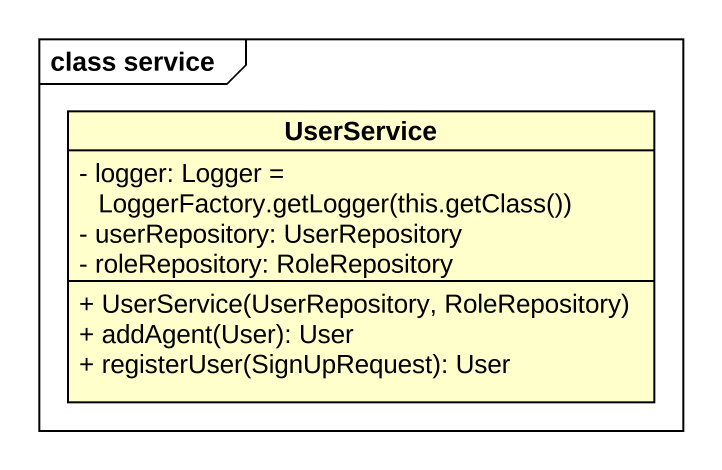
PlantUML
@startuml
mainframe class service
hide circle
hide empty members
skinparam classAttributeIconSize 0
class UserService {
  {field} - logger: Logger = LoggerFactory.getLogger(this.getClass())
  - userRepository: UserRepository
  - roleRepository: RoleRepository
  + UserService(UserRepository, RoleRepository)
  + addAgent(User): User
  + registerUser(SignUpRequest): User
}
@enduml
